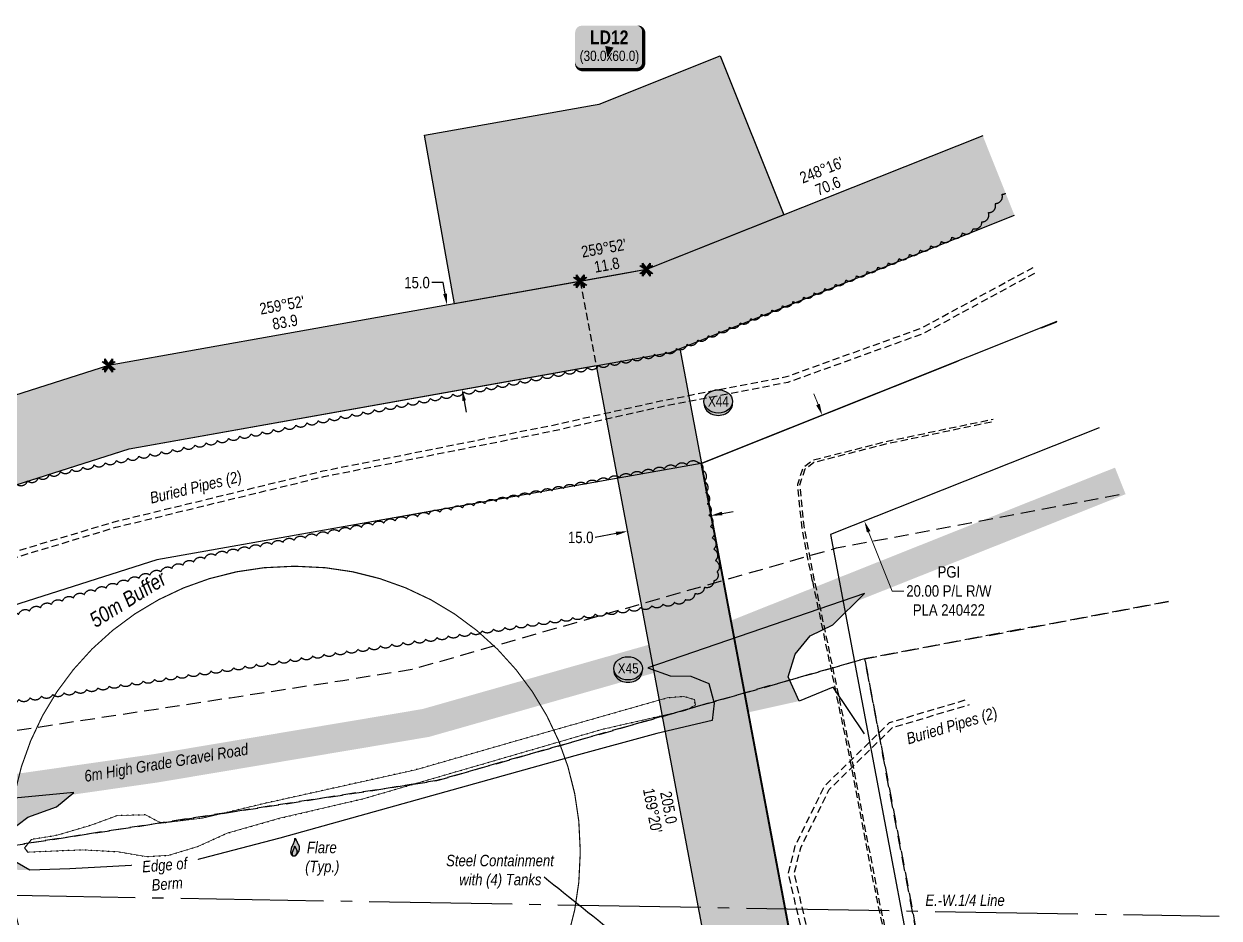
# Model space of a CAD drawing. Extents: x 406232 to 435383, y 6039561 to 6052989.
# Drawn here: x 426847 to 427892, y 6044734 to 6045516 of the extents above; entities that cross this region are included whole.
import ezdxf
from ezdxf.enums import TextEntityAlignment as Align

# ---------------------------------------------------------------- set-up
doc = ezdxf.new("R2010")
doc.units = 0
doc.header["$LTSCALE"] = 5
doc.header["$PDSIZE"] = 0.5
for name, pattern in [('0', [1, 1, 0]), ('foc-ACCESSROAD', [3.75, 2.5, -1.25]), ('foc-QUARTERLINE', [33, 25, -3, 2, -3]), ('foc-TIELINE', [1.875, 1.25, -0.625]), ('foc-TOPO', [1, 0.2, -0.8]), ('foc-TRAV', [1.875, 1.25, -0.625]), ('UG_PIPE', [1.875, 1.25, -0.625])]:
    doc.linetypes.add(name, pattern=pattern)
doc.layers.get('Defpoints').update_dxf_attribs({"color": 9})
for name, color, linetype, lineweight in [('AS-GENERAL', 48, 'Continuous', 18), ('F-RW-T', 190, 'Continuous', 9), ('T-TEXT', 48, 'Continuous', 18)]:
    doc.layers.add(name, color=color, linetype=linetype, lineweight=lineweight)
for name, color, linetype in [('AS-PIPE-UG', 44, 'UG_PIPE'), ('AS-PIPE-UG-T', 44, 'Continuous'), ('AS-ROADS', 254, 'Continuous'), ('AS-SYMBOL', 7, 'Continuous'), ('C-WS', 13, 'foc-ACCESSROAD'), ('F-AR', 190, 'foc-ACCESSROAD'), ('F-RW', 190, 'Continuous'), ('F-WS', 190, 'foc-ACCESSROAD'), ('L-BD', 7, 'Continuous'), ('L-MON', 1, 'Continuous'), ('L-QSEC', 8, 'foc-QUARTERLINE'), ('P-BUFFER-PURPLE', 187, 'foc-TIELINE'), ('P-BUFFER-PURPLE-T', 187, 'Continuous'), ('P-CROSSINGS', 250, 'Continuous'), ('P-PROPOSED', 10, 'Continuous'), ('P-PROPOSED-H', 21, 'Continuous'), ('P-TEMP-BLOCKS', 250, 'Continuous'), ('P-TEMP-H', 41, 'Continuous'), ('P-TEMP_LOG DECK', 46, 'Continuous'), ('P-TRAV', 4, 'foc-TRAV'), ('P-TXT', 4, 'Continuous'), ('T-BUSH', 110, '0'), ('T-GENERAL', 48, 'foc-TOPO')]:
    doc.layers.add(name, color=color, linetype=linetype)
doc.styles.add('80', font='ARIALN.TTF', dxfattribs={"height": 10})
doc.styles.add('80CG', font='ARIALN.TTF', dxfattribs={"height": 10})
doc.styles.add('80L', font='ARIALN.TTF', dxfattribs={"height": 10})
doc.styles.add('BOLD', font='ARIALNB.TTF')
doc.styles.add('Crossing', font='ARIALN.TTF', dxfattribs={"height": 10})
doc.dimstyles.new('Compass 5 000', dxfattribs={"dimscale": 5, "dimtxt": 9, "dimasz": 2, "dimexe": 0.2, "dimexo": 0.0625, "dimgap": 0.5, "dimtad": 0, "dimtih": 1, "dimtoh": 1, "dimzin": 0, "dimdsep": 46, "dimtxsty": '80CG', "dimcen": 0.1, "dimse1": 1, "dimse2": 1, "dimclrd": 256, "dimclrt": 256, "dimaunit": 1, "dimadec": 4, "dimazin": 0, "dimtfac": 0.06, "dimtofl": 0, "dimtmove": 0, "dimatfit": 1, "dimfxl": 0.2, "dimtolj": 1, "dimtzin": 0, "dimlwd": -1, "dimarcsym": 0})

# ---------------------------------------------------------------- blocks, each defined once
blk = doc.blocks.new('*D526')
at = {"layer": 'Defpoints', "color": 0, "transparency": 16777216}
for p in [(427545.3, 6045173.8), (427561.7, 6045180.4), (427598.7, 6045087.6)]:
    blk.add_point(p, dxfattribs=at)
at = {"layer": 'F-RW-T', "transparency": 16777216}
for p, q in [((427541.6, 6045183.1), (427537.9, 6045192.4)), ((427585.9, 6045071.7), (427606.6, 6045019.9)), ((427606.6, 6045019.9), (427616.6, 6045019.9))]:
    blk.add_line(p, q, dxfattribs=at)
for points in [[(427543.1, 6045183.8), (427540, 6045182.5), (427545.3, 6045173.8)], [(427587.5, 6045072.4), (427584.4, 6045071.1), (427582.2, 6045081)]]:
    blk.add_solid(points, dxfattribs=at)
at = {"layer": 'F-RW-T', "transparency": 16777216, "insert": (427656.1, 6045019.9), "char_height": 10, "attachment_point": 5, "style": '80CG'}
blk.add_mtext('\\A1;PGI\\P20.00 P/L R/W\\PPLA 240422', dxfattribs=at)
blk = doc.blocks.new('FLARE')
h = blk.add_hatch(color=255)
h.dxf.hatch_style = 1
h.paths.add_polyline_path([(0.16, 2.41, 0.114147), (0.13, 2.43), (0.11, 2.44, 0.261551), (0.01, 2.42), (0, 2.41, 0.131268), (-0.03, 2.37), (-0.04, 2.35, 0.041497), (-0.05, 2.33), (-0.05, 2.29, 0.015174), (-0.05, 2.29), (-0.06, 2.24, 0.004376), (-0.06, 2.24), (-0.07, 2.18), (-0.08, 2.11), (-0.09, 2.05), (-0.1, 1.98), (-0.12, 1.91), (-0.14, 1.83), (-0.17, 1.76), (-0.19, 1.68), (-0.22, 1.61), (-0.26, 1.53), (-0.29, 1.46), (-0.32, 1.39), (-0.36, 1.32), (-0.39, 1.25, 0.000505), (-0.39, 1.25), (-0.43, 1.18, 0.002398), (-0.43, 1.18), (-0.46, 1.1, 0.004177), (-0.46, 1.1), (-0.5, 1.03, 0.005735), (-0.5, 1.03), (-0.53, 0.95, 0.006994), (-0.53, 0.95), (-0.56, 0.87, 0.00791), (-0.57, 0.87), (-0.6, 0.78, 0.008323), (-0.6, 0.78), (-0.63, 0.69, 0.008095), (-0.63, 0.68), (-0.66, 0.59, 0.008067), (-0.66, 0.59), (-0.68, 0.49, 0.008387), (-0.68, 0.49), (-0.7, 0.39, 0.009056), (-0.71, 0.38), (-0.72, 0.28, 0.010123), (-0.72, 0.28), (-0.74, 0.18, 0.011689), (-0.74, 0.18), (-0.75, 0.08, 0.013925), (-0.75, 0.08), (-0.75, -0.02, 0.016488), (-0.75, -0.02), (-0.75, -0.11, 0.017255), (-0.75, -0.12), (-0.74, -0.2, 0.01735), (-0.74, -0.2), (-0.73, -0.28, 0.017311), (-0.73, -0.29), (-0.71, -0.36, 0.01715), (-0.71, -0.36), (-0.69, -0.43, 0.016886), (-0.69, -0.44), (-0.66, -0.5, 0.016546), (-0.66, -0.5), (-0.63, -0.56, 0.016164), (-0.63, -0.56), (-0.6, -0.61, 0.016329), (-0.6, -0.62), (-0.57, -0.66, 0.018828), (-0.57, -0.67), (-0.54, -0.71, 0.022087), (-0.53, -0.71), (-0.5, -0.75, 0.025345), (-0.49, -0.76), (-0.46, -0.78, 0.028234), (-0.45, -0.79), (-0.42, -0.82, 0.030298), (-0.41, -0.82), (-0.37, -0.84, 0.031129), (-0.36, -0.85), (-0.32, -0.86, 0.030544), (-0.31, -0.87), (-0.27, -0.88, 0.028465), (-0.26, -0.88), (-0.22, -0.89, 0.025311), (-0.21, -0.89), (-0.16, -0.89, 0.02283), (-0.15, -0.89), (-0.11, -0.89, 0.021226), (-0.1, -0.89), (-0.05, -0.88, 0.020401), (-0.04, -0.88), (0, -0.87, 0.020299), (0.01, -0.87), (0.05, -0.85, 0.020911), (0.06, -0.85), (0.11, -0.83, 0.022277), (0.11, -0.83), (0.15, -0.81, 0.023712), (0.16, -0.8), (0.2, -0.78, 0.022408), (0.21, -0.78), (0.24, -0.75, 0.01993), (0.25, -0.74), (0.28, -0.72, 0.017146), (0.28, -0.71), (0.31, -0.68, 0.014211), (0.32, -0.68), (0.35, -0.64, 0.011221), (0.35, -0.64), (0.37, -0.61, 0.008212), (0.38, -0.61), (0.4, -0.57, 0.005172), (0.4, -0.57), (0.42, -0.54, 0.002523), (0.43, -0.54), (0.45, -0.5, 0.001671), (0.45, -0.5), (0.47, -0.47, 0.001229), (0.47, -0.47), (0.49, -0.44, 0.00075), (0.49, -0.44), (0.51, -0.41, 0.00026), (0.51, -0.41), (0.54, -0.37), (0.56, -0.34), (0.58, -0.3), (0.61, -0.27), (0.63, -0.23, 0.001311), (0.63, -0.23), (0.66, -0.19, 0.003726), (0.66, -0.19), (0.69, -0.15, 0.006065), (0.69, -0.14), (0.72, -0.1, 0.008452), (0.72, -0.1), (0.74, -0.05, 0.010991), (0.75, -0.05), (0.77, 0, 0.013767), (0.77, 0), (0.79, 0.05, 0.016839), (0.8, 0.05), (0.81, 0.1, 0.019104), (0.82, 0.11), (0.83, 0.15, 0.016987), (0.83, 0.16), (0.84, 0.21, 0.013636), (0.84, 0.21), (0.85, 0.26, 0.010244), (0.85, 0.27), (0.86, 0.31, 0.006846), (0.86, 0.32), (0.86, 0.37, 0.003419), (0.86, 0.37), (0.86, 0.41), (0.87, 0.46), (0.87, 0.5), (0.88, 0.54), (0.88, 0.59), (0.89, 0.63, 0.001278), (0.89, 0.63), (0.89, 0.67, 0.004735), (0.89, 0.67), (0.9, 0.71, 0.008354), (0.9, 0.72), (0.9, 0.76, 0.012059), (0.9, 0.76), (0.9, 0.8, 0.015712), (0.9, 0.81), (0.9, 0.85, 0.018457), (0.9, 0.85), (0.9, 0.89, 0.018102), (0.9, 0.9), (0.89, 0.94, 0.016533), (0.89, 0.95), (0.88, 0.99, 0.014576), (0.88, 0.99), (0.87, 1.03, 0.012435), (0.86, 1.04), (0.85, 1.08, 0.010283), (0.85, 1.09), (0.83, 1.13, 0.00824), (0.83, 1.13), (0.81, 1.18, 0.00638), (0.81, 1.18), (0.78, 1.23, 0.004735), (0.78, 1.23), (0.76, 1.29, 0.003388), (0.75, 1.29), (0.73, 1.34, 0.002345), (0.73, 1.34), (0.7, 1.4, 0.001492), (0.7, 1.4), (0.67, 1.46, 0.000746), (0.67, 1.46), (0.63, 1.51), (0.6, 1.57), (0.57, 1.62), (0.55, 1.68), (0.52, 1.73), (0.49, 1.78), (0.47, 1.83), (0.45, 1.87), (0.42, 1.92), (0.4, 1.97), (0.38, 2.02), (0.35, 2.08, 0.000332), (0.35, 2.08), (0.33, 2.13, 0.001849), (0.33, 2.13), (0.3, 2.19, 0.0038), (0.3, 2.19), (0.27, 2.24, 0.006473), (0.27, 2.24), (0.25, 2.29, 0.010865), (0.24, 2.3), (0.22, 2.34, 0.019524), (0.22, 2.34), (0.19, 2.38, 0.041077), (0.18, 2.39)])
at = {"color": 48, "flags": 128}
for points in [[(0.11, -0.72), (0.07, -0.74), (0.03, -0.76), (-0.02, -0.77), (-0.07, -0.78), (-0.11, -0.79), (-0.16, -0.79), (-0.2, -0.79), (-0.25, -0.78), (-0.29, -0.77), (-0.32, -0.76), (-0.36, -0.74), (-0.4, -0.71), (-0.43, -0.68), (-0.46, -0.65), (-0.49, -0.61), (-0.52, -0.56), (-0.54, -0.51), (-0.57, -0.46), (-0.59, -0.4), (-0.61, -0.33), (-0.63, -0.26), (-0.64, -0.19), (-0.65, -0.11), (-0.65, -0.02), (-0.65, 0.07), (-0.64, 0.17), (-0.63, 0.27), (-0.61, 0.36), (-0.58, 0.46), (-0.56, 0.56), (-0.53, 0.66), (-0.5, 0.75), (-0.47, 0.83), (-0.44, 0.91), (-0.41, 0.99), (-0.37, 1.06), (-0.34, 1.13), (-0.3, 1.2), (-0.27, 1.27), (-0.23, 1.34), (-0.2, 1.42), (-0.16, 1.49), (-0.13, 1.57), (-0.1, 1.65), (-0.07, 1.73), (-0.04, 1.8), (-0.02, 1.88), (0, 1.96), (0.01, 2.03), (0.02, 2.1), (0.03, 2.17), (0.04, 2.22), (0.05, 2.27), (0.05, 2.31), (0.06, 2.34), (0.08, 2.35), (0.09, 2.34), (0.11, 2.32), (0.13, 2.29), (0.16, 2.25), (0.18, 2.2), (0.21, 2.14), (0.24, 2.09), (0.26, 2.03), (0.29, 1.98), (0.31, 1.93), (0.33, 1.88), (0.36, 1.83), (0.38, 1.78), (0.41, 1.73), (0.43, 1.68), (0.46, 1.63), (0.49, 1.58), (0.52, 1.52), (0.55, 1.47), (0.58, 1.41), (0.61, 1.35), (0.64, 1.3), (0.67, 1.24), (0.69, 1.19), (0.72, 1.14), (0.74, 1.09), (0.75, 1.05), (0.77, 1), (0.78, 0.96), (0.79, 0.92), (0.8, 0.88), (0.8, 0.84), (0.8, 0.8), (0.8, 0.76), (0.8, 0.72), (0.79, 0.68), (0.79, 0.64), (0.78, 0.6), (0.78, 0.56), (0.77, 0.51), (0.77, 0.47), (0.76, 0.42), (0.76, 0.37), (0.76, 0.33), (0.75, 0.28), (0.74, 0.23), (0.73, 0.18), (0.72, 0.13), (0.7, 0.09), (0.68, 0.04), (0.66, 0), (0.63, -0.05), (0.61, -0.09), (0.58, -0.13), (0.55, -0.17), (0.53, -0.21), (0.5, -0.25), (0.48, -0.28), (0.45, -0.32), (0.43, -0.35), (0.41, -0.38), (0.39, -0.42), (0.37, -0.45), (0.34, -0.48), (0.32, -0.51), (0.3, -0.55), (0.27, -0.58), (0.24, -0.61), (0.21, -0.64), (0.18, -0.67), (0.15, -0.7)], [(0.02, -0.75), (-0.01, -0.76), (-0.03, -0.77), (-0.05, -0.78), (-0.08, -0.78), (-0.11, -0.79), (-0.13, -0.79), (-0.16, -0.79), (-0.18, -0.78), (-0.2, -0.78), (-0.23, -0.77), (-0.25, -0.76), (-0.26, -0.74), (-0.28, -0.73), (-0.3, -0.71), (-0.32, -0.69), (-0.33, -0.66), (-0.35, -0.63), (-0.36, -0.6), (-0.37, -0.57), (-0.39, -0.53), (-0.4, -0.49), (-0.4, -0.45), (-0.41, -0.41), (-0.41, -0.36), (-0.41, -0.31), (-0.4, -0.25), (-0.39, -0.2), (-0.38, -0.14), (-0.37, -0.09), (-0.36, -0.03), (-0.34, 0.02), (-0.32, 0.07), (-0.31, 0.12), (-0.29, 0.16), (-0.27, 0.21), (-0.25, 0.25), (-0.23, 0.29), (-0.21, 0.33), (-0.19, 0.37), (-0.17, 0.41), (-0.15, 0.45), (-0.14, 0.49), (-0.12, 0.53), (-0.1, 0.58), (-0.08, 0.62), (-0.07, 0.66), (-0.06, 0.71), (-0.05, 0.75), (-0.04, 0.79), (-0.03, 0.83), (-0.03, 0.87), (-0.02, 0.9), (-0.02, 0.93), (-0.01, 0.95), (-0.01, 0.96), (0, 0.97), (0.01, 0.96), (0.02, 0.95), (0.03, 0.94), (0.04, 0.91), (0.06, 0.88), (0.07, 0.86), (0.09, 0.82), (0.1, 0.79), (0.12, 0.76), (0.13, 0.74), (0.14, 0.71), (0.16, 0.68), (0.17, 0.65), (0.18, 0.63), (0.2, 0.6), (0.21, 0.57), (0.23, 0.54), (0.25, 0.51), (0.26, 0.47), (0.28, 0.44), (0.3, 0.41), (0.31, 0.38), (0.33, 0.35), (0.34, 0.32), (0.36, 0.29), (0.37, 0.27), (0.38, 0.24), (0.39, 0.22), (0.39, 0.19), (0.4, 0.17), (0.4, 0.15), (0.41, 0.13), (0.41, 0.1), (0.41, 0.08), (0.4, 0.06), (0.4, 0.04), (0.4, 0.01), (0.39, -0.01), (0.39, -0.03), (0.39, -0.06), (0.39, -0.08), (0.38, -0.11), (0.38, -0.14), (0.38, -0.16), (0.38, -0.19), (0.37, -0.22), (0.37, -0.24), (0.36, -0.27), (0.35, -0.3), (0.34, -0.32), (0.32, -0.35), (0.31, -0.37), (0.3, -0.4), (0.28, -0.42), (0.27, -0.44), (0.25, -0.46), (0.24, -0.48), (0.22, -0.5), (0.21, -0.52), (0.2, -0.54), (0.19, -0.56), (0.17, -0.58), (0.16, -0.6), (0.15, -0.61), (0.14, -0.63), (0.12, -0.65), (0.11, -0.67), (0.09, -0.69), (0.08, -0.7), (0.06, -0.72), (0.04, -0.74)]]:
    blk.add_lwpolyline(points, close=True, dxfattribs=at)
blk = doc.blocks.new('TEMP')
h = blk.add_hatch(color=255)
h.dxf.hatch_style = 1
h.paths.add_polyline_path([(0, 0.25), (-0.67, 1.15), (-0.67, 0.67), (-1.15, 0.67), (-0.25, 0), (-1.15, -0.67), (-0.67, -0.67), (-0.67, -1.15), (0, -0.25), (0.67, -1.15), (0.67, -0.67), (1.15, -0.67), (0.25, 0), (1.15, 0.67), (0.67, 0.67), (0.67, 1.15)])
h.paths.add_polyline_path([(0.57, 0.85), (0.57, 0.57), (0.85, 0.57), (0.08, 0), (0.85, -0.57), (0.57, -0.57), (0.57, -0.85), (0, -0.08), (-0.57, -0.85), (-0.57, -0.57), (-0.85, -0.57), (-0.08, 0), (-0.85, 0.57), (-0.57, 0.57), (-0.57, 0.85), (0, 0.08)], flags=16)
h = blk.add_hatch(color=1)
h.dxf.hatch_style = 1
h.paths.add_polyline_path([(0, 0.08), (-0.57, 0.85), (-0.57, 0.57), (-0.85, 0.57), (-0.08, 0), (-0.85, -0.57), (-0.57, -0.57), (-0.57, -0.85), (0, -0.08), (0.57, -0.85), (0.57, -0.57), (0.85, -0.57), (0.08, 0), (0.85, 0.57), (0.57, 0.57), (0.57, 0.85)])
at = {"color": 1}
for p, q in [((-0.08, 0), (0.08, 0)), ((0, 0.08), (0, -0.08))]:
    blk.add_line(p, q, dxfattribs=at)
at = {"color": 255, "flags": 128}
blk.add_lwpolyline([(-0.25, 0), (-1.15, 0.67), (-0.67, 0.67), (-0.67, 1.15), (0, 0.25), (0.67, 1.15), (0.67, 0.67), (1.15, 0.67), (0.25, 0), (1.15, -0.67), (0.67, -0.67), (0.67, -1.15), (0, -0.25), (-0.67, -1.15), (-0.67, -0.67), (-1.15, -0.67)], close=True, dxfattribs=at)
at = {"color": 1, "flags": 128}
blk.add_lwpolyline([(-0.08, 0), (-0.85, 0.57), (-0.57, 0.57), (-0.57, 0.85), (0, 0.08), (0.57, 0.85), (0.57, 0.57), (0.85, 0.57), (0.08, 0), (0.85, -0.57), (0.57, -0.57), (0.57, -0.85), (0, -0.08), (-0.57, -0.85), (-0.57, -0.57), (-0.85, -0.57)], close=True, dxfattribs=at)
blk = doc.blocks.new('*D577')
at = {"layer": 'Defpoints', "color": 0, "transparency": 16777216}
for p in [(427217.1, 6045270.1), (427230.8, 6045272.6), (427244, 6045198.8)]:
    blk.add_point(p, dxfattribs=at)
at = {"layer": 'P-TXT', "transparency": 16777216}
for p, q in [((427213.6, 6045289.8), (427203.6, 6045289.8)), ((427215.3, 6045279.9), (427213.6, 6045289.8)), ((427232, 6045186.5), (427233.8, 6045176.6))]:
    blk.add_line(p, q, dxfattribs=at)
for points in [[(427217, 6045280.2), (427213.7, 6045279.7), (427217.1, 6045270.1)], [(427233.6, 6045186.8), (427230.4, 6045186.2), (427230.2, 6045196.3)]]:
    blk.add_solid(points, dxfattribs=at)
at = {"layer": 'P-TXT', "transparency": 16777216, "insert": (427190.8, 6045289.8), "char_height": 10, "attachment_point": 5, "style": '80CG'}
blk.add_mtext('\\A1;15.0', dxfattribs=at)
blk = doc.blocks.new('*D613')
at = {"layer": 'Defpoints', "color": 0, "transparency": 16777216}
for p in [(427445, 6045101.3), (427371.8, 6045087.5), (427374.7, 6045072.1)]:
    blk.add_point(p, dxfattribs=at)
at = {"layer": 'P-TXT', "transparency": 16777216}
for p, q in [((427457.7, 6045087.7), (427467.5, 6045089.6)), ((427364.9, 6045070.3), (427346.7, 6045066.8))]:
    blk.add_line(p, q, dxfattribs=at)
for points in [[(427457.4, 6045089.4), (427458, 6045086.1), (427447.9, 6045085.9)], [(427364.6, 6045071.9), (427365.2, 6045068.6), (427374.7, 6045072.1)]]:
    blk.add_solid(points, dxfattribs=at)
at = {"layer": 'P-TXT', "transparency": 16777216, "insert": (427334, 6045066.8), "char_height": 10, "attachment_point": 5, "style": '80CG'}
blk.add_mtext('\\A1;15.0', dxfattribs=at)
blk = doc.blocks.new('*U536')
h = blk.add_hatch(color=191)
edge = h.paths.add_edge_path()
edge.add_line((-24, -20), (24, -20))
edge.add_arc((24, -14), 6, 270, 360)
edge.add_line((30, -14), (30, 12.5))
edge.add_arc((24, 12.5), 6, 0, 90)
edge.add_line((24, 18.5), (-24, 18.5))
edge.add_arc((-24, 12.5), 6, 90, 180)
edge.add_line((-30, 12.5), (-30, -14))
edge.add_arc((-24, -14), 6, 180, 270)
at = {"color": 250, "flags": 128}
blk.add_lwpolyline([(-24, -20, 3, 3, 0), (24, -20, 3, 3, 0.414214), (30, -14, 3, 3, 0), (30, 12.5, 3, 0, 0.414214), (24, 18.5, 0, 0, 0), (-24, 18.5, 0, 0, 0.414214), (-30, 12.5, 0, 0, 0), (-30, -14, 0, 3, 0.414214)], format="xyseb", close=True, dxfattribs=at)
at = {"flags": 128}
blk.add_lwpolyline([(-1.8, -9.3, 0, 7.5, 0), (0, 0, 0, 0, 0)], format="xyseb", dxfattribs=at)
at = {"color": 250}
for tag, p, height, style in [('TEMP_AREA_W1_001', (-9.2, 2.2), 12, 'BOLD'), ('ENTER_TEXT_001', (-30.7, -12.5), 9, '80')]:
    blk.add_attdef(tag, p, '', height=height, dxfattribs=dict(at, style=style))
blk = doc.blocks.new('xing2')
h = blk.add_hatch(color=50)
h.dxf.hatch_style = 1
edge = h.paths.add_edge_path()
edge.add_ellipse((0, 0), major_axis=(-12.5, 0), ratio=0.816297, start_angle=0, end_angle=360)
h = blk.add_hatch(color=250)
h.dxf.hatch_style = 1
edge = h.paths.add_edge_path()
edge.add_ellipse((0, -2), major_axis=(-12.5, 0), ratio=0.816297, start_angle=0, end_angle=180)
edge.add_line((12.5, -2), (12.5, 0))
edge.add_ellipse((0, 0), major_axis=(-12.5, 0), ratio=0.816297, start_angle=0, end_angle=180, ccw=False)
edge.add_line((-12.5, 0), (-12.5, -2))
at = {"color": 250}
blk.add_ellipse((0, 0), major_axis=(-12.5, 0), ratio=0.816297, dxfattribs=at)
blk.add_ellipse((0, -2), major_axis=(-12.5, 0), ratio=0.816297, start_param=0, end_param=3.141593, dxfattribs=at)
at = {"color": 250, "style": 'Crossing'}
blk.add_attdef('CROSSING', text='', height=9, dxfattribs=at).set_placement((0.1, 0), align=Align.MIDDLE_CENTER)
at = {"color": 250, "style": 'Crossing', "flags": 1}
for tag, p in [('OWNER', (0.1, -12.5)), ('DESCRIPTION', (0.1, -25.8)), ('LOCATION', (0.1, -39.3)), ('DWG_REF', (0.1, -52.8))]:
    blk.add_attdef(tag, text='', height=9, dxfattribs=at).set_placement(p, align=Align.MIDDLE_CENTER)

msp = doc.modelspace()

# ---------------------------------------------------------------- hatches: boundary and pattern name
at = {"layer": 'AS-ROADS'}
h = msp.add_hatch(color=256, dxfattribs=at)
h.dxf.hatch_style = 1
h.paths.add_polyline_path([(426850.414, 6044822.122), (426875.399, 6044831.032), (426890.492, 6044843.709), (426667.042, 6044822.339), (426742.164, 6044804.287), (426754.514, 6044793.362), (426756.444, 6044781.537), (426750.324, 6044778.612), (426851.973, 6044775.58), (426833.244, 6044786.382), (426828.899, 6044799.437), (426833.264, 6044809.162)])
h.paths.add_polyline_path([(427534.764, 6044980.612), (427554.534, 6044990.202), (427582.217, 6045017.657), (427392.771, 6044952.713), (427412.214, 6044945.577), (427430.309, 6044945.382), (427446.064, 6044938.977), (427450.624, 6044921.687), (427448.974, 6044906.667), (427525.126, 6044923.579), (427515.359, 6044944.867), (427521.674, 6044964.507)])
at = {"layer": 'P-PROPOSED-H'}
h = msp.add_hatch(color=256, dxfattribs=at)
h.dxf.hatch_style = 1
h.paths.add_polyline_path([(427713.438, 6045348.795), (427685.695, 6045418.439), (427391.48, 6045301.233), (426920.961, 6045217.253), (426660.025, 6045134.156), (426714.575, 6044778.363), (426788.676, 6044789.719), (426743.837, 6045082.171), (426938.999, 6045144.322), (427347.404, 6045217.216), (427523.092, 6044284.086), (427596.764, 6044297.957), (427420.858, 6045232.241)])
at = {"layer": 'P-TEMP-H'}
h = msp.add_hatch(color=256, dxfattribs=at)
h.dxf.hatch_style = 1
h.paths.add_polyline_path([(427197.181, 6045418.855), (427307.188, 6045438.49), (427344.78, 6045445.199), (427350.142, 6045446.156), (427456.07, 6045488.354), (427511.557, 6045349.068), (427391.48, 6045301.233), (427371.124, 6045297.6), (427333.532, 6045290.891), (427223.525, 6045271.256)])

# ---------------------------------------------------------------- linework, layer by layer
at = {"layer": 'AS-GENERAL', "flags": 128}
msp.add_lwpolyline([(426850.427, 6044791.494), (426897.797, 6044793.505), (426929.622, 6044791.677), (426953.947, 6044787.471), (426973.152, 6044788.568), (426999.123, 6044796.43), (427024.546, 6044807.949), (427070.538, 6044820.972), (427143.697, 6044838.158), (427353.368, 6044899.085), (427425.331, 6044915.461), (427434.433, 6044920.045), (427433.404, 6044924.848), (427423.91, 6044927.592), (427409.726, 6044926.334), (427283.725, 6044890.422), (427189.736, 6044863.492), (427059.761, 6044834.513), (427003.094, 6044821.198), (426967.048, 6044816.625), (426953.142, 6044823.942), (426928.807, 6044823.393), (426904.08, 6044814.417), (426874.804, 6044805.82), (426853.579, 6044802.527), (426847.358, 6044795.028)], close=True, dxfattribs=at)
at = {"layer": 'AS-PIPE-UG', "flags": 128}
msp.add_lwpolyline([(427536.688, 6045028.6), (427527.703, 6045074.594, -0.02295062), (427527.676, 6045074.776), (427523.822, 6045112.738, -0.10450566), (427523.911, 6045113.56), (427528.434, 6045127.424, -0.1527212), (427529.126, 6045128.396), (427536.757, 6045134.189, -0.09991877), (427537.469, 6045134.533), (427600.476, 6045150.68, -0.01124049), (427600.563, 6045150.701), (427694.925, 6045170.412)], format="xyb", dxfattribs=at)
msp.add_lwpolyline([(427538.65, 6045028.984), (427529.664, 6045074.978), (427525.811, 6045112.94), (427530.334, 6045126.804), (427537.966, 6045132.596), (427600.972, 6045148.744), (427695.334, 6045168.455)], dxfattribs=at)
at = {"layer": 'AS-ROADS', "const_width": 24.988, "flags": 128}
msp.add_lwpolyline([(427806.059, 6045116.294), (427462.964, 6044979.612), (427198.464, 6044904.437), (426962.879, 6044864.862), (426572.878, 6044808.804), (426206.45, 6044755.116)], dxfattribs=at)
at = {"layer": 'AS-ROADS', "flags": 128}
for points in [[(427582.179, 6044894.867), (427554.814, 6044935.662), (427525.126, 6044923.579), (427515.359, 6044944.867), (427521.674, 6044964.507), (427534.764, 6044980.612), (427554.534, 6044990.202), (427582.217, 6045017.657), (427392.771, 6044952.713), (427412.214, 6044945.577), (427430.309, 6044945.382), (427446.064, 6044938.977), (427450.624, 6044921.687), (427448.974, 6044906.667), (427400.504, 6044895.272), (427328.939, 6044875.652), (427070.819, 6044803.642), (426989.044, 6044782.272), (426886.939, 6044776.667), (426851.973, 6044775.58), (426833.244, 6044786.382)], [(426833.264, 6044809.162), (426850.414, 6044822.122), (426875.399, 6044831.032), (426890.492, 6044843.709), (426667.042, 6044822.339)]]:
    msp.add_lwpolyline(points, dxfattribs=at)
at = {"layer": 'F-RW'}
for points in [[(425953.152, 6044856.153), (426152.399, 6044893.822), (426938.999, 6045144.322), (427412.149, 6045228.772), (427713.438, 6045348.795)], [(427737.141, 6045250.273), (427750.558, 6045255.616)]]:
    msp.add_lwpolyline(points, dxfattribs=at)
at = {"layer": 'L-QSEC'}
msp.add_line((425994.231, 6044768.371), (427892.492, 6044735.194), dxfattribs=at)
at = {"layer": 'P-BUFFER-PURPLE', "const_width": 1, "elevation": -0.107, "flags": 128}
msp.add_lwpolyline([(427081.241, 6045041.499), (427086.236, 6045041.499, -0.41421356), (427333.509, 6044794.226), (427333.509, 6044789.23, -0.41421356), (427086.236, 6044541.957), (427081.241, 6044541.957, -0.41421356), (426833.967, 6044789.23), (426833.967, 6044794.226, -0.41421356)], format="xyb", close=True, dxfattribs=at)
at = {"layer": 'P-TEMP_LOG DECK', "flags": 128}
msp.add_lwpolyline([(427197.181, 6045418.855), (427307.188, 6045438.49), (427344.78, 6045445.199), (427350.142, 6045446.156), (427456.07, 6045488.354), (427511.557, 6045349.068), (427391.48, 6045301.233), (427371.124, 6045297.6), (427333.532, 6045290.891), (427223.525, 6045271.256)], close=True, dxfattribs=at)
at = {"layer": 'P-TRAV', "flags": 128}
msp.add_lwpolyline([(427333.532, 6045290.891), (427347.404, 6045217.216)], dxfattribs=at)
at = {"layer": 'T-BUSH', "flags": 128}
msp.add_lwpolyline([(426278.014, 6044945.273, 0.52056705), (426287.734, 6044947.604, 0.52056705), (426297.454, 6044949.935, 0.52056705), (426307.174, 6044952.266, 0.52056705), (426316.894, 6044954.597, 0.52056705), (426326.614, 6044956.928, 0.52056705), (426336.333, 6044959.259, 0.52056705), (426346.053, 6044961.59, 0.52056705), (426355.773, 6044963.921, 0.52056705), (426365.493, 6044966.252, 0.52056705), (426375.213, 6044968.583, 0.52056705), (426384.933, 6044970.914, 0.52056705), (426394.653, 6044973.245, 0.52056705), (426404.372, 6044975.576, 0.52056705), (426414.092, 6044977.907, 0.52056705), (426423.812, 6044980.238, 0.52056705), (426433.532, 6044982.569, 0.52056705), (426434.567, 6044991.025, 0.52056705), (426433.5, 6045000.963, 0.52056705), (426432.434, 6045010.902, 0.52056705), (426431.367, 6045020.84, 0.52056705), (426430.3, 6045030.778, 0.52056705), (426429.636, 6045040.447, 0.52056705), (426439.236, 6045043.232, 0.52056705), (426448.836, 6045046.017, 0.52056705), (426458.435, 6045048.802, 0.52056705), (426468.035, 6045051.587, 0.52056705), (426477.634, 6045054.372, 0.52056705), (426487.234, 6045057.157, 0.52056705), (426496.834, 6045059.942, 0.52056705), (426506.433, 6045062.727, 0.52056705), (426516.033, 6045065.512, 0.52056705), (426525.632, 6045068.297, 0.52056705), (426535.232, 6045071.082, 0.52056705), (426544.832, 6045073.867, 0.52056705), (426554.431, 6045076.652, 0.52056705), (426564.031, 6045079.437, 0.52056705), (426572.972, 6045080.539, 0.52056705), (426578.135, 6045071.98, 0.52056705), (426583.298, 6045063.422, 0.52056705), (426588.461, 6045054.863, 0.52056705), (426593.624, 6045046.304, 0.52056705), (426600.756, 6045042.809, 0.52056705), (426610.343, 6045045.635, 0.52056705), (426619.931, 6045048.46, 0.52056705), (426629.519, 6045051.286, 0.52056705), (426639.107, 6045054.111, 0.52056705), (426648.695, 6045056.936, 0.52056705), (426658.282, 6045059.762, 0.52056705), (426667.87, 6045062.587, 0.52056705), (426677.458, 6045065.413, 0.52056705), (426687.046, 6045068.238, 0.52056705), (426696.634, 6045071.064, 0.52056705), (426706.221, 6045073.889, 0.52056705), (426715.809, 6045076.714, 0.52056705), (426725.397, 6045079.54, 0.52056705), (426734.985, 6045082.365, 0.52056705), (426744.572, 6045085.191, 0.52056705), (426754.16, 6045088.016, 0.52056705), (426763.748, 6045090.842, 0.52056705), (426773.336, 6045093.667, 0.52056705), (426782.924, 6045096.493, 0.52056705), (426792.511, 6045099.318, 0.52056705), (426802.099, 6045102.143, 0.52056705), (426811.687, 6045104.969, 0.52056705), (426821.275, 6045107.794, 0.52056705), (426830.863, 6045110.62, 0.52056705), (426840.45, 6045113.445, 0.52056705), (426850.038, 6045116.271, 0.52056705), (426859.626, 6045119.096, 0.52056705), (426869.214, 6045121.921, 0.52056705), (426878.876, 6045124.444, 0.52056705), (426888.682, 6045126.382, 0.52056705), (426898.488, 6045128.319, 0.52056705), (426908.293, 6045130.257, 0.52056705), (426918.099, 6045132.195, 0.52056705), (426927.905, 6045134.133, 0.52056705), (426937.711, 6045136.07, 0.52056705), (426947.517, 6045138.008, 0.52056705), (426957.322, 6045139.946, 0.52056705), (426967.128, 6045141.884, 0.52056705), (426976.934, 6045143.821, 0.52056705), (426986.74, 6045145.759, 0.52056705), (426996.546, 6045147.697, 0.52056705), (427006.351, 6045149.635, 0.52056705), (427016.157, 6045151.573, 0.52056705), (427025.963, 6045153.51, 0.52056705), (427035.769, 6045155.448, 0.52056705), (427045.575, 6045157.386, 0.52056705), (427055.38, 6045159.324, 0.52056705), (427065.186, 6045161.261, 0.52056705), (427074.992, 6045163.199, 0.52056705), (427084.798, 6045165.137, 0.52056705), (427094.604, 6045167.075, 0.52056705), (427104.409, 6045169.013, 0.52056705), (427114.215, 6045170.95, 0.52056705), (427124.021, 6045172.888, 0.52056705), (427133.827, 6045174.826, 0.52056705), (427143.633, 6045176.764, 0.52056705), (427153.438, 6045178.701, 0.52056705), (427163.244, 6045180.639, 0.52056705), (427173.05, 6045182.577, 0.52056705), (427182.856, 6045184.515, 0.52056705), (427192.662, 6045186.452, 0.52056705), (427202.468, 6045188.39, 0.52056705), (427212.273, 6045190.328, 0.52056705), (427222.079, 6045192.266, 0.52056705), (427231.885, 6045194.204, 0.52056705), (427241.691, 6045196.141, 0.52056705), (427251.497, 6045198.079, 0.52056705), (427261.302, 6045200.017, 0.52056705), (427271.108, 6045201.955, 0.52056705), (427280.914, 6045203.892, 0.52056705), (427290.72, 6045205.83, 0.52056705), (427300.526, 6045207.768, 0.52056705), (427310.331, 6045209.706, 0.52056705), (427320.137, 6045211.644, 0.52056705), (427329.943, 6045213.581, 0.52056705), (427339.749, 6045215.519, 0.52056705), (427349.555, 6045217.457, 0.52056705), (427359.36, 6045219.395, 0.52056705), (427369.166, 6045221.332, 0.52056705), (427378.972, 6045223.27, 0.52056705), (427388.778, 6045225.208, 0.52056705), (427398.584, 6045227.146, 0.52056705), (427408.389, 6045229.083, 0.52056705), (427417.88, 6045232.08, 0.52056705), (427427.145, 6045235.829, 0.52056705), (427436.411, 6045239.578, 0.52056705), (427445.677, 6045243.327, 0.52056705), (427454.943, 6045247.076, 0.52056705), (427464.208, 6045250.825, 0.52056705), (427473.474, 6045254.574, 0.52056705), (427482.74, 6045258.322, 0.52056705), (427492.006, 6045262.071, 0.52056705), (427501.271, 6045265.82, 0.52056705), (427510.537, 6045269.569, 0.52056705), (427519.803, 6045273.318, 0.52056705), (427529.069, 6045277.067, 0.52056705), (427538.334, 6045280.816, 0.52056705), (427547.6, 6045284.565, 0.52056705), (427556.866, 6045288.314, 0.52056705), (427566.132, 6045292.063, 0.52056705), (427575.397, 6045295.812, 0.52056705), (427584.663, 6045299.561, 0.52056705), (427593.929, 6045303.31, 0.52056705), (427603.195, 6045307.058, 0.52056705), (427612.46, 6045310.807, 0.52056705), (427621.726, 6045314.556, 0.52056705), (427630.992, 6045318.305, 0.52056705), (427640.258, 6045322.054, 0.52056705), (427649.524, 6045325.803, 0.52056705), (427658.789, 6045329.552, 0.52056705), (427668.055, 6045333.301, 0.52056705), (427677.321, 6045337.05, 0.52056705), (427684.873, 6045342.997, 0.52056705), (427690.771, 6045351.067, 0.52056705), (427696.669, 6045359.137, 0.52056705), (427702.566, 6045367.207, 0.13805781), (427705.766, 6045368.038, 0.13805781)], format="xyb", dxfattribs=at)
msp.add_lwpolyline([(426764.191, 6044913.309, -0.52056705), (426754.27, 6044912.088, -0.52056705), (426744.349, 6044910.868, -0.52056705), (426734.429, 6044909.648, -0.52056705), (426724.508, 6044908.428, -0.52056705), (426714.587, 6044907.208, -0.52056705), (426704.667, 6044905.988, -0.52056705), (426694.746, 6044904.767, -0.52056705), (426684.825, 6044903.547, -0.52056705), (426674.905, 6044902.327, -0.52056705), (426664.984, 6044901.107, -0.52056705), (426655.063, 6044899.887, -0.52056705), (426645.142, 6044898.666, -0.52056705), (426635.222, 6044897.446, -0.52056705), (426625.301, 6044896.226, -0.52056705), (426616.158, 6044898.273, -0.52056705), (426607.848, 6044903.829, -0.52056705), (426601.183, 6044910.361, -0.52056705), (426600.288, 6044920.316, -0.52056705), (426602.869, 6044927.917, -0.52056705), (426612.445, 6044930.782, -0.52056705), (426622.021, 6044933.647, -0.52056705), (426631.597, 6044936.511, -0.52056705), (426641.173, 6044939.376, -0.52056705), (426650.75, 6044942.241, -0.52056705), (426660.326, 6044945.106, -0.52056705), (426669.902, 6044947.97, -0.52056705), (426679.478, 6044950.835, -0.52056705), (426689.054, 6044953.7, -0.52056705), (426698.63, 6044956.564, -0.52056705), (426708.206, 6044959.429, -0.52056705), (426717.782, 6044962.294, -0.52056705), (426727.358, 6044965.159, -0.52056705), (426736.935, 6044968.023, -0.52056705), (426746.511, 6044970.888, -0.52056705), (426756.087, 6044973.753, -0.52056705), (426765.663, 6044976.618, -0.52056705), (426775.239, 6044979.482, -0.52056705), (426784.815, 6044982.347, -0.52056705), (426794.391, 6044985.212, -0.52056705), (426803.967, 6044988.076, -0.52056705), (426813.544, 6044990.941, -0.52056705), (426823.12, 6044993.806, -0.52056705), (426832.696, 6044996.671, -0.52056705), (426842.272, 6044999.535, -0.52056705), (426851.848, 6045002.4, -0.52056705), (426861.424, 6045005.265, -0.52056705), (426871, 6045008.13, -0.52056705), (426880.576, 6045010.994, -0.52056705), (426890.153, 6045013.859, -0.52056705), (426899.729, 6045016.724, -0.52056705), (426909.305, 6045019.588, -0.52056705), (426918.881, 6045022.453, -0.52056705), (426928.457, 6045025.318, -0.52056705), (426938.033, 6045028.183, -0.52056705), (426947.609, 6045031.047, -0.52056705), (426957.185, 6045033.912, -0.52056705), (426966.762, 6045036.777, -0.52056705), (426976.338, 6045039.642, -0.52056705), (426985.914, 6045042.506, -0.52056705), (426995.49, 6045045.371, -0.52056705), (427005.066, 6045048.236, -0.52056705), (427014.642, 6045051.1, -0.52056705), (427024.444, 6045053.043, -0.52056705), (427034.26, 6045054.931, -0.52056705), (427044.075, 6045056.819, -0.52056705), (427053.891, 6045058.706, -0.52056705), (427063.706, 6045060.594, -0.52056705), (427073.522, 6045062.482, -0.52056705), (427083.338, 6045064.37, -0.52056705), (427093.153, 6045066.258, -0.52056705), (427102.969, 6045068.145, -0.52056705), (427112.784, 6045070.033, -0.52056705), (427122.6, 6045071.921, -0.52056705), (427132.415, 6045073.809, -0.52056705), (427142.231, 6045075.697, -0.52056705), (427152.046, 6045077.584, -0.52056705), (427161.862, 6045079.472, -0.52056705), (427171.677, 6045081.36, -0.52056705), (427181.493, 6045083.248, -0.52056705), (427191.309, 6045085.136, -0.52056705), (427201.124, 6045087.023, -0.52056705), (427210.94, 6045088.911, -0.52056705), (427220.755, 6045090.799, -0.52056705), (427230.571, 6045092.687, -0.52056705), (427240.386, 6045094.575, -0.52056705), (427250.202, 6045096.462, -0.52056705), (427260.017, 6045098.35, -0.52056705), (427269.833, 6045100.238, -0.52056705), (427279.648, 6045102.126, -0.52056705), (427289.464, 6045104.014, -0.52056705), (427299.28, 6045105.901, -0.52056705), (427309.095, 6045107.789, -0.52056705), (427318.911, 6045109.677, -0.52056705), (427328.726, 6045111.565, -0.52056705), (427338.542, 6045113.453, -0.52056705), (427348.357, 6045115.34, -0.52056705), (427358.173, 6045117.228, -0.52056705), (427367.988, 6045119.116, -0.52056705), (427377.804, 6045121.004, -0.52056705), (427387.619, 6045122.892, -0.52056705), (427397.435, 6045124.779, -0.52056705), (427407.251, 6045126.667, -0.52056705), (427417.066, 6045128.555, -0.52056705), (427426.882, 6045130.443, -0.52056705), (427436.697, 6045132.331, -0.52056705), (427440.488, 6045125.762, -0.52056705), (427441.909, 6045115.868, -0.52056705), (427443.33, 6045105.974, -0.52056705), (427444.751, 6045096.08, -0.52056705), (427446.172, 6045086.187, -0.52056705), (427447.593, 6045076.293, -0.52056705), (427449.015, 6045066.399, -0.52056705), (427450.436, 6045056.505, -0.52056705), (427451.857, 6045046.611, -0.52056705), (427453.278, 6045036.717, -0.52056705), (427450.512, 6045028.708, -0.52056705), (427442.164, 6045023.21, -0.52056705), (427433.816, 6045017.713, -0.52056705), (427425.468, 6045012.215, -0.52056705), (427415.868, 6045009.997, -0.52056705), (427405.981, 6045008.53, -0.52056705), (427396.093, 6045007.063, -0.52056705), (427386.206, 6045005.596, -0.52056705), (427376.319, 6045004.129, -0.52056705), (427366.432, 6045002.662, -0.52056705), (427356.545, 6045001.195, -0.52056705), (427346.657, 6044999.729, -0.52056705), (427336.77, 6044998.262, -0.52056705), (427326.883, 6044996.795, -0.52056705), (427316.996, 6044995.328, -0.52056705), (427307.109, 6044993.861, -0.52056705), (427297.221, 6044992.394, -0.52056705), (427287.334, 6044990.927, -0.52056705), (427277.447, 6044989.46, -0.52056705), (427267.56, 6044987.993, -0.52056705), (427257.673, 6044986.526, -0.52056705), (427247.785, 6044985.059, -0.52056705), (427237.898, 6044983.592, -0.52056705), (427228.011, 6044982.125, -0.52056705), (427218.124, 6044980.658, -0.52056705), (427208.237, 6044979.191, -0.52056705), (427198.349, 6044977.724, -0.52056705), (427188.462, 6044976.257, -0.52056705), (427178.575, 6044974.79, -0.52056705), (427168.688, 6044973.323, -0.52056705), (427158.8, 6044971.856, -0.52056705), (427148.913, 6044970.389, -0.52056705), (427139.026, 6044968.923, -0.52056705), (427129.139, 6044967.456, -0.52056705), (427119.252, 6044965.989, -0.52056705), (427109.364, 6044964.522, -0.52056705), (427099.477, 6044963.055, -0.52056705), (427089.59, 6044961.588, -0.52056705), (427079.703, 6044960.121, -0.52056705), (427069.816, 6044958.654, -0.52056705), (427059.928, 6044957.187, -0.52056705), (427050.041, 6044955.72, -0.52056705), (427040.154, 6044954.253, -0.52056705), (427030.267, 6044952.786, -0.52056705), (427020.38, 6044951.319, -0.52056705), (427010.492, 6044949.852, -0.52056705), (427000.605, 6044948.385, -0.52056705), (426990.718, 6044946.918, -0.52056705), (426980.831, 6044945.451, -0.52056705), (426970.944, 6044943.984, -0.52056705), (426961.056, 6044942.517, -0.52056705), (426951.169, 6044941.05, -0.52056705), (426941.282, 6044939.583, -0.52056705), (426931.395, 6044938.117, -0.52056705), (426921.508, 6044936.65, -0.52056705), (426911.62, 6044935.183, -0.52056705), (426901.733, 6044933.716, -0.52056705), (426891.846, 6044932.249, -0.52056705), (426881.959, 6044930.782, -0.52056705), (426872.072, 6044929.315, -0.52056705), (426862.184, 6044927.848, -0.52056705), (426852.297, 6044926.381, -0.52056705), (426842.41, 6044924.914, -0.52056705), (426832.523, 6044923.447, -0.52056705), (426822.636, 6044921.98, -0.52056705), (426812.748, 6044920.513, -0.52056705), (426802.861, 6044919.046, -0.52056705), (426792.974, 6044917.579, -0.52056705), (426783.087, 6044916.112, -0.52056705), (426773.2, 6044914.645, -0.52056705)], format="xyb", close=True, dxfattribs=at)
at = {"layer": 'T-GENERAL', "flags": 128}
msp.add_lwpolyline([(426850.427, 6044791.494), (426897.797, 6044793.505), (426929.622, 6044791.677), (426953.947, 6044787.471), (426973.152, 6044788.568), (426999.123, 6044796.43), (427024.546, 6044807.949), (427070.538, 6044820.972), (427143.697, 6044838.158), (427353.368, 6044899.085), (427425.331, 6044915.461), (427434.433, 6044920.045), (427433.404, 6044924.848), (427423.91, 6044927.592), (427409.726, 6044926.334), (427283.725, 6044890.422), (427189.736, 6044863.492), (427059.761, 6044834.513), (427003.094, 6044821.198), (426967.048, 6044816.625), (426953.142, 6044823.942), (426928.807, 6044823.393), (426904.08, 6044814.417), (426874.804, 6044805.82), (426853.579, 6044802.527), (426847.358, 6044795.028)], close=True, dxfattribs=at)

# ---------------------------------------------------------------- block references
at = {"layer": 'L-MON', "xscale": 4.997718399999943, "yscale": 4.997718399999943, "zscale": 4.997718399999943}
for p in [(427391.48, 6045301.233), (427333.532, 6045290.891), (426920.961, 6045217.253)]:
    msp.add_blockref('TEMP', p, dxfattribs=at)
at = {"layer": 'P-CROSSINGS', "xscale": 0.99954368, "yscale": 0.99954368, "zscale": 0.99954368}
for p, values in [((427454.336, 6045185.869), {'CROSSING': 'X44'}), ((427375.428, 6044952.243), {'CROSSING': 'X45'})]:
    msp.add_blockref('xing2', p, dxfattribs=at).add_auto_attribs(values)
at = {"layer": 'P-TEMP-BLOCKS', "color": 6}
ref = msp.add_blockref('*U536', (427359.11, 6045496.293), dxfattribs=dict(at, xscale=0.99954368, yscale=0.99954368, zscale=0.99954368))
ref.add_attrib('TEMP_AREA_W1_001', 'LD12', (427342.129, 6045498.536), dxfattribs={"layer": '0', "color": 250, "height": 11.9945, "style": 'BOLD'})
ref.add_attrib('ENTER_TEXT_001', '(30.0x60.0)', (427333.046, 6045483.828), dxfattribs={"layer": '0', "color": 250, "height": 8.99589, "style": '80'})

# ---------------------------------------------------------------- texts
at = {"layer": 'AS-GENERAL', "insert": (426898.912, 6044862.653), "char_height": 9.99544, "attachment_point": 1, "rotation": 9.53586, "style": '80L'}
msp.add_mtext_dynamic_manual_height_columns('{\\fArial Narrow|b0|i1|c0|p34;6m High Grade Gravel Road}', width=145.77015, gutter_width=49.977, heights=[0], dxfattribs=at)
at = {"layer": 'L-BD', "color": 5, "style": '80L'}
for s, rotation, p in [("248°16'", 21.7206, (427544.669, 6045388.378)), ('70.6', 21.7206, (427550.218, 6045374.449)), ("259°52'", 10.1199, (427354.134, 6045320.08)), ('11.8', 10.1199, (427356.768, 6045305.32)), ("259°52'", 10.1199, (427072.639, 6045270.164)), ('83.9', 10.1199, (427075.274, 6045255.404)), ("169°20'", 280.6628, (427396.959, 6044827.794)), ('205.0', 280.6628, (427410.957, 6044830.429))]:
    msp.add_text(s, height=9.9954, rotation=rotation, dxfattribs=at).set_placement(p, align=Align.MIDDLE)
at = {"layer": 'P-BUFFER-PURPLE-T', "insert": (426902.016, 6044998.315), "char_height": 13.31613, "attachment_point": 1, "rotation": 32.012122, "style": '80L'}
msp.add_mtext_dynamic_manual_height_columns('\\pi0.61544;{\\fArial Narrow|b0|i1|c0|p34;50m Buffer}', width=76.1137, gutter_width=66.611, heights=[0], dxfattribs=at)

# ---------------------------------------------------------------- dimensions: what is measured, and where the dimension line sits
at = {"layer": 'F-RW-T'}
dim = msp.add_linear_dim(base=(427545.253, 6045173.848), p1=(427598.689, 6045087.589), p2=(427561.722, 6045180.407), angle=111.71624, text='PGI\\P20.00 P/L R/W\\PPLA 240422', dimstyle='Compass 5 000', dxfattribs=at)
dim.commit()
dim.dimension.update_dxf_attribs({"geometry": '*D526', "text_midpoint": (427656.119, 6045019.869), "dimtype": 161})
at = {"layer": 'P-TXT'}
for base, p1, p2, angle, picture, middle in [((427217.076, 6045270.105), (427243.986, 6045198.758), (427230.814, 6045272.557), 100.119852, '*D577', (427190.809, 6045289.794)), ((427374.725, 6045072.104), (427444.969, 6045101.281), (427371.825, 6045087.509), 190.662756, '*D613', (427333.991, 6045066.836))]:
    dim = msp.add_linear_dim(base=base, p1=p1, p2=p2, angle=angle, text='15.0', dimstyle='Compass 5 000', dxfattribs=at)
    dim.commit()
    dim.dimension.update_dxf_attribs({"geometry": picture, "text_midpoint": middle, "dimtype": 161})

# ---------------------------------------------------------------- next in the draw order: texts
at = {"layer": 'AS-PIPE-UG-T', "insert": (427617.909, 6044895.19), "char_height": 10, "attachment_point": 1, "rotation": 16.638673, "style": '80L', "bg_fill": 3, "box_fill_scale": 1.15, "bg_fill_color": 256, "bg_fill_true_color": 256, "bg_fill_transparency": 0}
msp.add_mtext_dynamic_manual_height_columns('{\\fArial Narrow|b0|i1|c0|p34;Buried Pipes (2) }', width=81.5734, gutter_width=499.772, heights=[0], dxfattribs=at)

# ---------------------------------------------------------------- next in the draw order: linework, layer by layer
at = {"layer": 'AS-PIPE-UG', "flags": 128}
for points in [[(426281.964, 6044904.702), (426360.275, 6044925.071), (426439.343, 6044945.759), (426487.196, 6044957.628), (426546.074, 6044972.052), (426661.71, 6045004.133), (426765.108, 6045032.605), (426797.952, 6045042.116), (426925.901, 6045080.505), (427108.28, 6045124.966), (427309.759, 6045165.2), (427403.831, 6045186.343), (427514.089, 6045207.584), (427631.976, 6045250.044), (427731.304, 6045303.949)], [(426283.222, 6044899.865), (426361.537, 6044920.235), (426440.577, 6044940.915), (426488.392, 6044952.775), (426547.337, 6044967.215), (426663.042, 6044999.315), (426766.467, 6045027.795), (426799.365, 6045037.322), (426927.212, 6045075.68), (427109.362, 6045120.085), (427310.797, 6045160.31), (427404.852, 6045181.45), (427515.417, 6045202.75), (427634.027, 6045245.47), (427733.166, 6045299.274)], [(427626.42, 6044530.741), (427637.72, 6044538.313), (427638.745, 6044558.368), (427619.174, 6044639.421), (427594.575, 6044751.9), (427569.586, 6044881.801), (427538.65, 6045028.984)], [(427534.297, 6044681.242), (427528.975, 6044715.582), (427515.731, 6044772.83), (427521.743, 6044796.874), (427547.256, 6044849.101), (427604.255, 6044904.855), (427672.804, 6044925.341)], [(427539.234, 6044682.007), (427533.883, 6044716.528), (427520.869, 6044772.785), (427526.462, 6044795.153), (427551.366, 6044846.133), (427606.867, 6044900.422), (427674.235, 6044920.555)]]:
    msp.add_lwpolyline(points, dxfattribs=at)
at = {"layer": 'C-WS', "flags": 128}
msp.add_lwpolyline([(427262.906, 6044239.325), (426795.135, 6044150.857), (426348.469, 6044066.38), (426227.919, 6044703.786), (426677.553, 6044772.69), (427208.216, 6044854.011), (427582.468, 6044960.639), (427703.141, 6044322.585), (427452.321, 6044275.149, -0.35681793)], format="xyb", close=True, dxfattribs=at)
at = {"layer": 'F-AR', "flags": 128}
for points in [[(425975.51, 6044737.89), (426135.096, 6044781.569), (426206.91, 6044801.259), (427027.157, 6044926.494), (427125.926, 6044941.719), (427186.673, 6044951.456), (427557.901, 6045057.616), (427810.417, 6045105.354)], [(427848.126, 6045010.696), (427582.468, 6044960.639), (427208.216, 6044854.011), (427145.651, 6044844.424), (427049.591, 6044829.703), (426714.575, 6044778.363), (426227.919, 6044703.786), (425994.231, 6044638.868)]]:
    msp.add_lwpolyline(points, dxfattribs=at)
at = {"layer": 'F-RW'}
for points in [[(427541.39, 6044589.014), (427439.256, 6045131.632), (427664.632, 6045221.394)], [(427787.532, 6045162.801), (427552.659, 6045069.257), (427694.323, 6044316.623), (427596.139, 6044298.142), (427586.757, 6044347.985)]]:
    msp.add_lwpolyline(points, dxfattribs=at)
at = {"layer": 'F-WS', "flags": 128}
msp.add_lwpolyline([(427892.492, 6044307.035), (427712.358, 6044273.06), (427703.166, 6044322.447), (427621.195, 6044755.588), (427598.436, 6044876.101), (427582.468, 6044960.639), (427848.139, 6045010.662)], dxfattribs=at)

# ---------------------------------------------------------------- next in the draw order: texts
at = {"layer": 'L-QSEC', "insert": (427635.542, 6044754.289), "char_height": 10, "attachment_point": 1, "style": '80L', "bg_fill": 3, "box_fill_scale": 1.15, "bg_fill_color": 256, "bg_fill_true_color": 256, "bg_fill_transparency": 0}
msp.add_mtext_dynamic_manual_height_columns('{\\fArial Narrow|b0|i1|c0|p34;E.-W.1/4 Line}', width=69.22005, gutter_width=199.909, heights=[0], dxfattribs=at)

# ---------------------------------------------------------------- next in the draw order: linework, layer by layer
at = {"layer": 'AS-PIPE-UG', "flags": 128}
msp.add_lwpolyline([(427536.694, 6045028.572), (427567.626, 6044881.406), (427592.612, 6044751.522, 0.00631558), (427592.622, 6044751.473), (427617.221, 6044638.994, 0.00540449), (427617.23, 6044638.952), (427636.733, 6044558.181), (427635.775, 6044539.415), (427629.19, 6044535.003), (427574.979, 6044519.566)], format="xyb", dxfattribs=at)
for points in [[(427626.42, 6044530.741), (427637.72, 6044538.313), (427638.745, 6044558.368), (427619.174, 6044639.421), (427594.575, 6044751.9), (427569.586, 6044881.801), (427538.65, 6045028.984)], [(427534.297, 6044681.242), (427528.975, 6044715.582), (427515.731, 6044772.83), (427521.743, 6044796.874), (427547.256, 6044849.101), (427604.255, 6044904.855), (427672.804, 6044925.341)], [(427539.234, 6044682.007), (427533.883, 6044716.528), (427520.869, 6044772.785), (427526.462, 6044795.153), (427551.366, 6044846.133), (427606.867, 6044900.422), (427674.235, 6044920.555)]]:
    msp.add_lwpolyline(points, dxfattribs=at)
at = {"layer": 'F-RW'}
msp.add_lwpolyline([(427750.43, 6045255.938), (427439.256, 6045131.632), (427439.256, 6045131.632), (426963.05, 6045047.081), (426176.939, 6044796.736), (425971.72, 6044757.938)], dxfattribs=at)

# ---------------------------------------------------------------- next in the draw order: texts
at = {"layer": 'AS-GENERAL', "insert": (426942.735, 6044782.865), "char_height": 10, "attachment_point": 1, "rotation": 4.779906, "style": '80L', "bg_fill": 3, "box_fill_scale": 1.15, "bg_fill_color": 256, "bg_fill_true_color": 256, "bg_fill_transparency": 0}
msp.add_mtext_dynamic_manual_height_columns('\\pi7.16081;{\\fArial Narrow|b0|i1|c0|p34;Edge of \\P\\pi14.03666;Berm}', width=54.75136, gutter_width=66.636, heights=[0], dxfattribs=at)
at = {"layer": 'AS-PIPE-UG-T', "insert": (426956.07, 6045106.047), "char_height": 10, "attachment_point": 1, "rotation": 13.70048, "style": '80L', "bg_fill": 3, "box_fill_scale": 1.15, "bg_fill_color": 256, "bg_fill_true_color": 256, "bg_fill_transparency": 0}
msp.add_mtext_dynamic_manual_height_columns('{\\fArial Narrow|b0|i1|c0|p34;Buried Pipes (2) }', width=81.5734, gutter_width=499.772, heights=[0], dxfattribs=at)

# ---------------------------------------------------------------- next in the draw order: linework, layer by layer
at = {"layer": 'P-PROPOSED', "flags": 128}
msp.add_lwpolyline([(427685.695, 6045418.439), (427391.48, 6045301.233), (426920.961, 6045217.253), (426660.025, 6045134.156), (426714.575, 6044778.363), (426788.676, 6044789.719), (426743.837, 6045082.171), (426938.999, 6045144.322), (427347.404, 6045217.216), (427523.092, 6044284.086), (427596.764, 6044297.957), (427420.858, 6045232.241), (427713.438, 6045348.795)], dxfattribs=at)

# ---------------------------------------------------------------- next in the draw order: texts
at = {"layer": 'T-TEXT', "insert": (427092.402, 6044800.467), "char_height": 10, "attachment_point": 1, "style": '80L', "bg_fill": 3, "box_fill_scale": 1.15, "bg_fill_color": 256, "bg_fill_true_color": 256, "bg_fill_transparency": 0}
msp.add_mtext_dynamic_manual_height_columns('\\pi2.04523;{\\fArial Narrow|b0|i1|c0|p34;Flare\\P\\pi0.53431;(Typ.)}', width=29.34966, gutter_width=333.181, heights=[0], dxfattribs=at)
at = {"layer": 'T-TEXT', "insert": (427215.218, 6044789.026), "char_height": 10, "attachment_point": 1, "style": '80L', "bg_fill": 2}
msp.add_mtext_dynamic_manual_height_columns('\\pi1.04408;{\\fArial Narrow|b0|i1|c0|p34;Steel Containment \\P\\pi12.47314;with (4) Tanks}', width=95.96947, gutter_width=333.181, heights=[0], dxfattribs=at)

# ---------------------------------------------------------------- next in the draw order: block references
at = {"layer": 'AS-SYMBOL', "xscale": 4.999999999999941, "yscale": 4.999999999999941, "zscale": 6.660562397823504}
msp.add_blockref('FLARE', (427083.738, 6044791.728, -0.107), dxfattribs=at)

# ---------------------------------------------------------------- next in the draw order: leaders
at = {"layer": 'T-TEXT', "path_type": 1}
msp.add_leader([(427370.168, 6044714.671), (427301.928, 6044769.441)], dimstyle='Compass 5 000', override={"dimgap": 0.5, "dimtad": 0}, dxfattribs=at)

doc.saveas('drawing.dxf')
